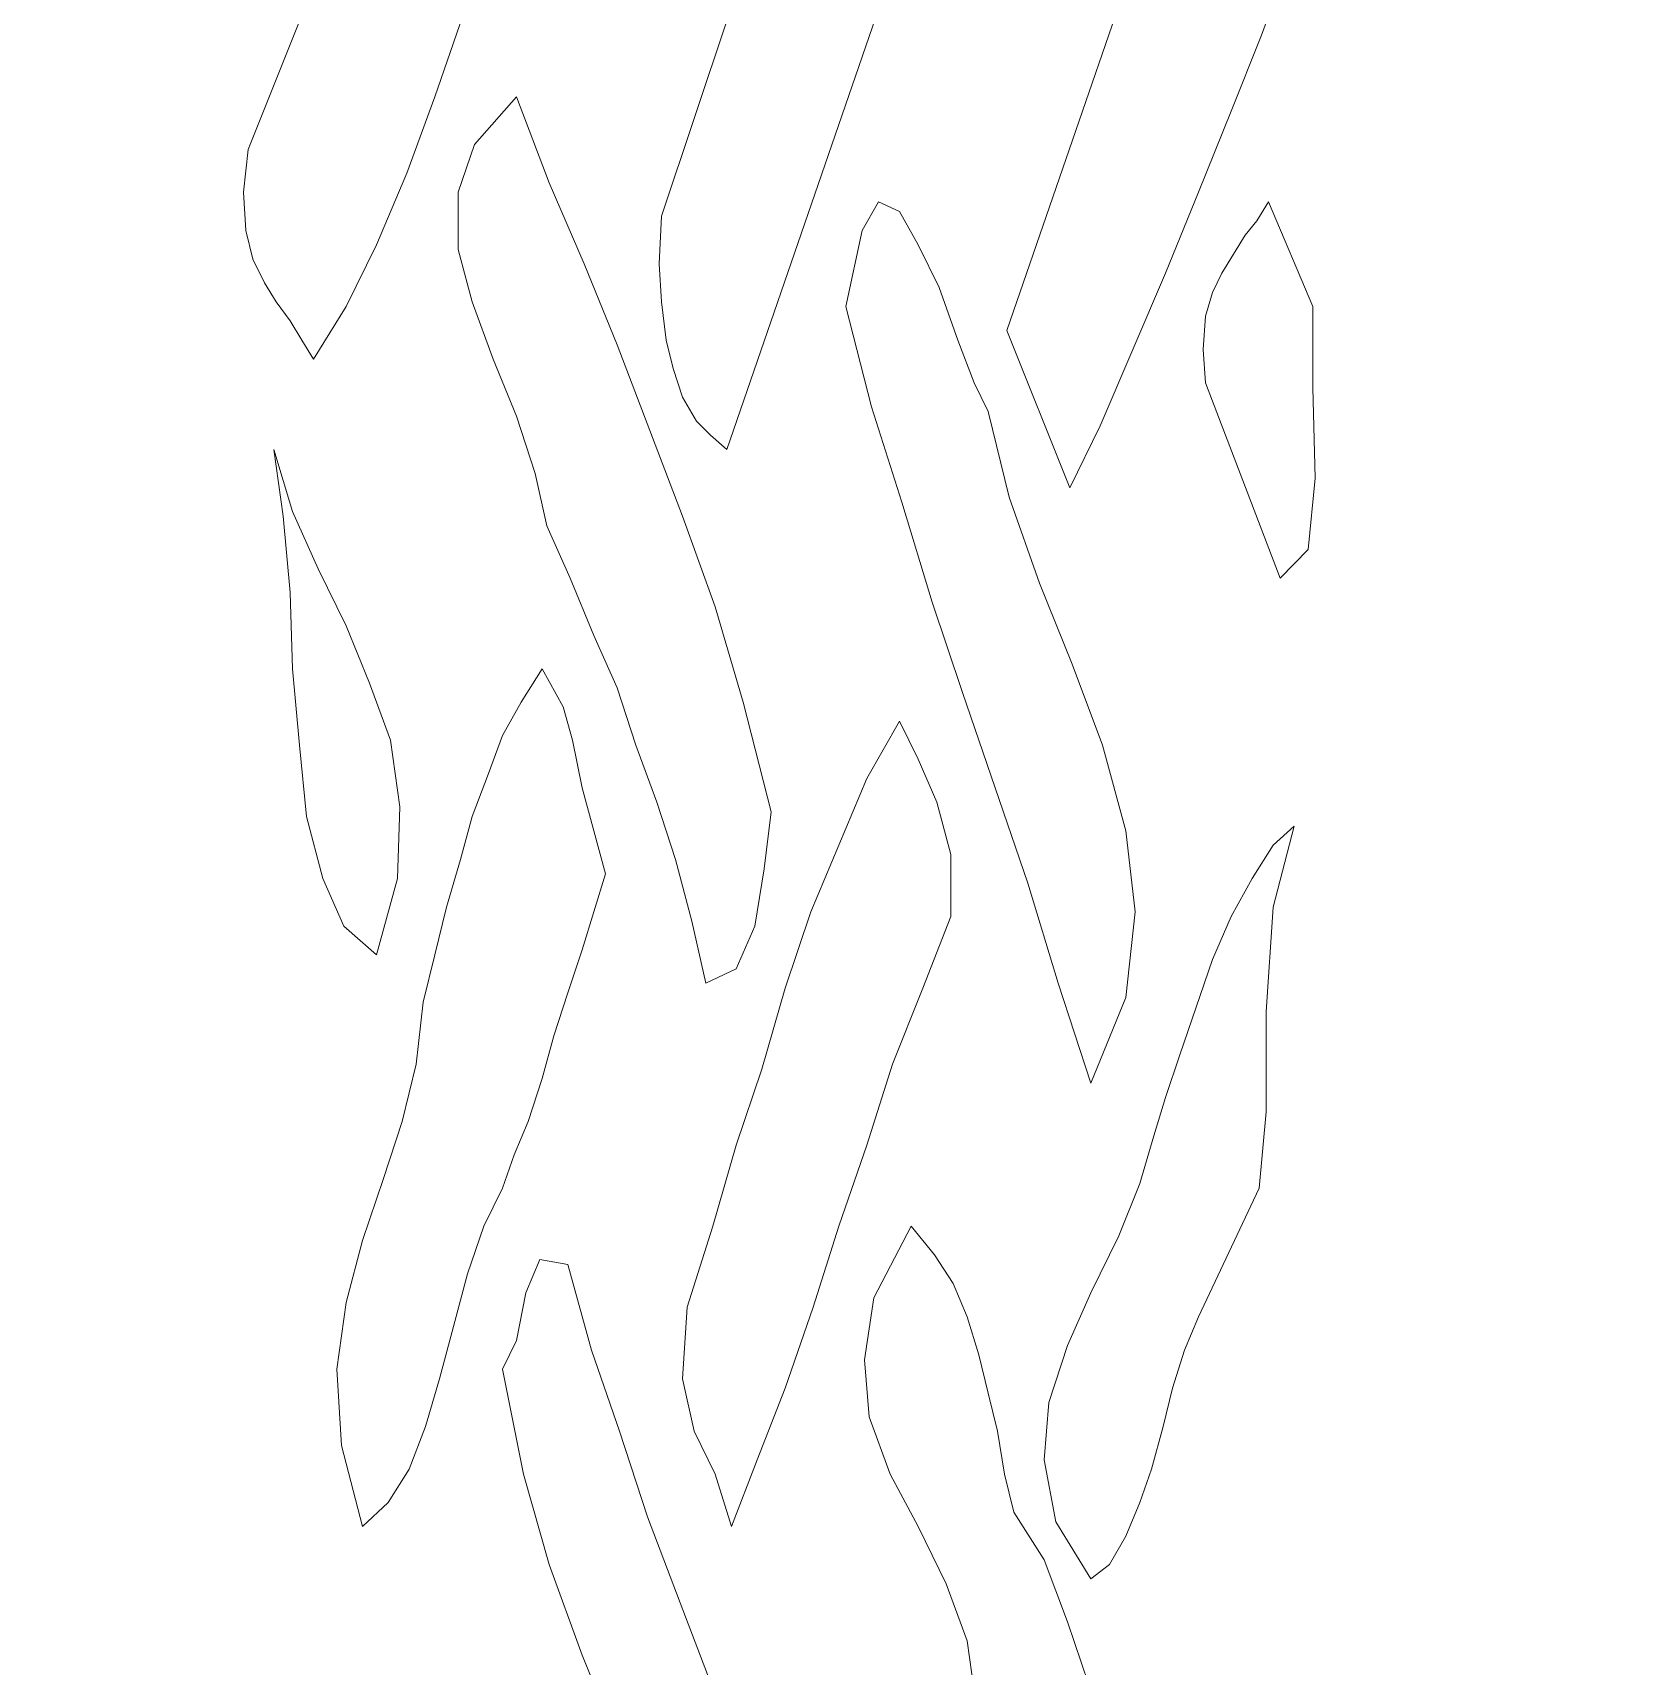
# Model space of a CAD drawing. Header units: millimetres. Extents: x -150 to 150, y -189 to 189.
# Drawn here: x 83.85 to 112.64, y 46.96 to 76.15 of the extents above; entities that cross this region are included whole.
import ezdxf

# ---------------------------------------------------------------- set-up
doc = ezdxf.new("R2010")
doc.units = ezdxf.units.MM
doc.header["$MEASUREMENT"] = 0
doc.layers.add('Camada 1', color=7, linetype='Continuous')

msp = doc.modelspace()

# ---------------------------------------------------------------- linework, layer by layer
at = {"layer": 'Camada 1', "color": 250, "lineweight": 9}
for points, knots in [([(53.6278, 3.4919), (53.6278, 3.4919), (50.9261, 3.4919), (50.9261, 3.4919), (50.9261, 3.4919), (50.9261, 3.4919), (50.9261, 6.4864), (50.9261, 6.4864), (50.9261, 6.4864), (50.9261, 6.4864), (53.6278, 6.4864), (53.6278, 6.4864), (53.6278, 6.4864), (53.6278, 6.4864), (53.6278, 8.1624), (53.6278, 8.1624), (53.6278, 8.1624), (53.6278, 8.1624), (50.9261, 8.1624), (50.9261, 8.1624), (50.9261, 8.1624), (50.9261, 8.1624), (50.9261, 186.8225), (50.9261, 186.8225), (50.9261, 186.8225), (51.0363, 188.156), (51.9595, 188.6226), (52.7767, 188.6917), (52.7767, 188.6917), (68.2669, 188.6917), (115.7098, 188.6935), (144.4746, 188.6935), (144.4746, 188.6935), (144.6859, 188.6597), (146.2137, 188.594), (146.3295, 186.8225), (146.3295, 186.8225), (146.3295, 186.8225), (146.3295, 8.1624), (146.3295, 8.1624), (146.3295, 8.1624), (146.3295, 8.1624), (143.6278, 8.1458), (143.6278, 8.1458), (143.6278, 8.1458), (143.6278, 8.1458), (143.6278, 6.4864), (143.6278, 6.4864), (143.6278, 6.4864), (143.6278, 6.4864), (146.3295, 6.4864), (146.3295, 6.4864), (146.3295, 6.4864), (146.3295, 6.4864), (146.3295, 3.4919), (146.3295, 3.4919), (146.3295, 3.4919), (146.3295, 3.4919), (143.6278, 3.4919), (143.6278, 3.4919), (143.6278, 3.4919), (143.6278, 3.4919), (143.6278, 2.4936), (143.6278, 2.4936), (143.6278, 2.4936), (143.6278, 2.4936), (53.6278, 2.4936), (53.6278, 2.4936), (53.6278, 2.4936), (53.6278, 2.4936), (53.6278, 3.4919), (53.6278, 3.4919)], [0, 0, 0, 0, 0.0526316, 0.0526316, 0.0526316, 0.0526316, 0.1052632, 0.1052632, 0.1052632, 0.1052632, 0.1578947, 0.1578947, 0.1578947, 0.1578947, 0.2105263, 0.2105263, 0.2105263, 0.2105263, 0.2631579, 0.2631579, 0.2631579, 0.2631579, 0.3157895, 0.3157895, 0.3157895, 0.3157895, 0.3684211, 0.3684211, 0.3684211, 0.3684211, 0.4210526, 0.4210526, 0.4210526, 0.4210526, 0.4736842, 0.4736842, 0.4736842, 0.4736842, 0.5263158, 0.5263158, 0.5263158, 0.5263158, 0.5789474, 0.5789474, 0.5789474, 0.5789474, 0.6315789, 0.6315789, 0.6315789, 0.6315789, 0.6842105, 0.6842105, 0.6842105, 0.6842105, 0.7368421, 0.7368421, 0.7368421, 0.7368421, 0.7894737, 0.7894737, 0.7894737, 0.7894737, 0.8421053, 0.8421053, 0.8421053, 0.8421053, 0.8947368, 0.8947368, 0.8947368, 0.8947368, 1, 1, 1, 1]), ([(57.1351, 178.9862), (57.1351, 178.9862), (140.1205, 178.9862), (140.1205, 178.9862), (140.1205, 178.9862), (140.1205, 178.9862), (140.1205, 6.0009), (140.1205, 6.0009), (140.1205, 6.0009), (140.1205, 6.0009), (57.1351, 6.0009), (57.1351, 6.0009), (57.1351, 6.0009), (57.1351, 6.0009), (57.1351, 178.9862), (57.1351, 178.9862)], [0, 0, 0, 0, 0.2, 0.2, 0.2, 0.2, 0.4, 0.4, 0.4, 0.4, 0.6, 0.6, 0.6, 0.6, 1, 1, 1, 1]), ([(90.6612, 81.4697), (90.6612, 81.4697), (87.6998, 74.0638), (87.6998, 74.0638), (87.6998, 74.0638), (87.6998, 74.0638), (87.6164, 73.2976), (87.6164, 73.2976), (87.6164, 73.2976), (87.6164, 73.2976), (87.658, 72.6165), (87.658, 72.6165), (87.658, 72.6165), (87.658, 72.6165), (87.7833, 72.106), (87.7833, 72.106), (87.7833, 72.106), (87.7833, 72.106), (87.9917, 71.6804), (87.9917, 71.6804), (87.9917, 71.6804), (87.9917, 71.6804), (88.2004, 71.34), (88.2004, 71.34), (88.2004, 71.34), (88.2004, 71.34), (88.4507, 70.9994), (88.4507, 70.9994), (88.4507, 70.9994), (88.4507, 70.9994), (88.6591, 70.6588), (88.6591, 70.6588), (88.6591, 70.6588), (88.6591, 70.6588), (88.8678, 70.3184), (88.8678, 70.3184), (88.8678, 70.3184), (88.8678, 70.3184), (89.4517, 71.2547), (89.4517, 71.2547), (89.4517, 71.2547), (89.4517, 71.2547), (89.9939, 72.3614), (89.9939, 72.3614), (89.9939, 72.3614), (89.9939, 72.3614), (90.5362, 73.6382), (90.5362, 73.6382), (90.5362, 73.6382), (90.5362, 73.6382), (91.0366, 75.0004), (91.0366, 75.0004), (91.0366, 75.0004), (91.0366, 75.0004), (91.5372, 76.4475), (91.5372, 76.4475), (91.5372, 76.4475), (91.5372, 76.4475), (92.0377, 77.8946), (92.0377, 77.8946), (92.0377, 77.8946), (92.0377, 77.8946), (92.5382, 79.257), (92.5382, 79.257), (92.5382, 79.257), (92.5382, 79.257), (93.0388, 80.5336), (93.0388, 80.5336), (93.0388, 80.5336), (93.0388, 80.5336), (92.997, 81.8106), (92.997, 81.8106), (92.997, 81.8106), (92.997, 81.8106), (92.7467, 82.8318), (92.7467, 82.8318), (92.7467, 82.8318), (92.7467, 82.8318), (92.4131, 83.513), (92.4131, 83.513), (92.4131, 83.513), (92.4131, 83.513), (91.9959, 83.8536), (91.9959, 83.8536), (91.9959, 83.8536), (91.9959, 83.8536), (91.5372, 83.8536), (91.5372, 83.8536), (91.5372, 83.8536), (91.5372, 83.8536), (91.1619, 83.513), (91.1619, 83.513), (91.1619, 83.513), (91.1619, 83.513), (90.8282, 82.7467), (90.8282, 82.7467), (90.8282, 82.7467), (90.8282, 82.7467), (90.6612, 81.4697), (90.6612, 81.4697)], [0, 0, 0, 0, 0.0384615, 0.0384615, 0.0384615, 0.0384615, 0.0769231, 0.0769231, 0.0769231, 0.0769231, 0.1153846, 0.1153846, 0.1153846, 0.1153846, 0.1538462, 0.1538462, 0.1538462, 0.1538462, 0.1923077, 0.1923077, 0.1923077, 0.1923077, 0.2307692, 0.2307692, 0.2307692, 0.2307692, 0.2692308, 0.2692308, 0.2692308, 0.2692308, 0.3076923, 0.3076923, 0.3076923, 0.3076923, 0.3461538, 0.3461538, 0.3461538, 0.3461538, 0.3846154, 0.3846154, 0.3846154, 0.3846154, 0.4230769, 0.4230769, 0.4230769, 0.4230769, 0.4615385, 0.4615385, 0.4615385, 0.4615385, 0.5, 0.5, 0.5, 0.5, 0.5384615, 0.5384615, 0.5384615, 0.5384615, 0.5769231, 0.5769231, 0.5769231, 0.5769231, 0.6153846, 0.6153846, 0.6153846, 0.6153846, 0.6538462, 0.6538462, 0.6538462, 0.6538462, 0.6923077, 0.6923077, 0.6923077, 0.6923077, 0.7307692, 0.7307692, 0.7307692, 0.7307692, 0.7692308, 0.7692308, 0.7692308, 0.7692308, 0.8076923, 0.8076923, 0.8076923, 0.8076923, 0.8461538, 0.8461538, 0.8461538, 0.8461538, 0.8846154, 0.8846154, 0.8846154, 0.8846154, 0.9230769, 0.9230769, 0.9230769, 0.9230769, 1, 1, 1, 1]), ([(95.0826, 72.8723), (95.0826, 72.8723), (95.0407, 72.0208), (95.0407, 72.0208), (95.0407, 72.0208), (95.0407, 72.0208), (95.0826, 71.34), (95.0826, 71.34), (95.0826, 71.34), (95.0826, 71.34), (95.166, 70.6588), (95.166, 70.6588), (95.166, 70.6588), (95.166, 70.6588), (95.291, 70.148), (95.291, 70.148), (95.291, 70.148), (95.291, 70.148), (95.458, 69.6373), (95.458, 69.6373), (95.458, 69.6373), (95.458, 69.6373), (95.7081, 69.2117), (95.7081, 69.2117), (95.7081, 69.2117), (95.7081, 69.2117), (95.9585, 68.9563), (95.9585, 68.9563), (95.9585, 68.9563), (95.9585, 68.9563), (96.2503, 68.701), (96.2503, 68.701), (96.2503, 68.701), (96.2503, 68.701), (100.0042, 79.597), (100.0042, 79.597), (100.0042, 79.597), (100.0042, 79.597), (99.8791, 80.1079), (99.8791, 80.1079), (99.8791, 80.1079), (99.8791, 80.1079), (99.7122, 80.7887), (99.7122, 80.7887), (99.7122, 80.7887), (99.7122, 80.7887), (99.5037, 81.4697), (99.5037, 81.4697), (99.5037, 81.4697), (99.5037, 81.4697), (99.295, 82.0655), (99.295, 82.0655), (99.295, 82.0655), (99.295, 82.0655), (99.0448, 82.4914), (99.0448, 82.4914), (99.0448, 82.4914), (99.0448, 82.4914), (98.7528, 82.6619), (98.7528, 82.6619), (98.7528, 82.6619), (98.7528, 82.6619), (98.4192, 82.4063), (98.4192, 82.4063), (98.4192, 82.4063), (98.4192, 82.4063), (98.0439, 81.7255), (98.0439, 81.7255), (98.0439, 81.7255), (98.0439, 81.7255), (95.0826, 72.8723), (95.0826, 72.8723)], [0, 0, 0, 0, 0.0526316, 0.0526316, 0.0526316, 0.0526316, 0.1052632, 0.1052632, 0.1052632, 0.1052632, 0.1578947, 0.1578947, 0.1578947, 0.1578947, 0.2105263, 0.2105263, 0.2105263, 0.2105263, 0.2631579, 0.2631579, 0.2631579, 0.2631579, 0.3157895, 0.3157895, 0.3157895, 0.3157895, 0.3684211, 0.3684211, 0.3684211, 0.3684211, 0.4210526, 0.4210526, 0.4210526, 0.4210526, 0.4736842, 0.4736842, 0.4736842, 0.4736842, 0.5263158, 0.5263158, 0.5263158, 0.5263158, 0.5789474, 0.5789474, 0.5789474, 0.5789474, 0.6315789, 0.6315789, 0.6315789, 0.6315789, 0.6842105, 0.6842105, 0.6842105, 0.6842105, 0.7368421, 0.7368421, 0.7368421, 0.7368421, 0.7894737, 0.7894737, 0.7894737, 0.7894737, 0.8421053, 0.8421053, 0.8421053, 0.8421053, 0.8947368, 0.8947368, 0.8947368, 0.8947368, 1, 1, 1, 1]), ([(101.2554, 70.8291), (101.2554, 70.8291), (102.3817, 68.02), (102.3817, 68.02), (102.3817, 68.02), (102.3817, 68.02), (102.9238, 69.1266), (102.9238, 69.1266), (102.9238, 69.1266), (102.9238, 69.1266), (103.5078, 70.4884), (103.5078, 70.4884), (103.5078, 70.4884), (103.5078, 70.4884), (104.0917, 71.8505), (104.0917, 71.8505), (104.0917, 71.8505), (104.0917, 71.8505), (104.6758, 73.2976), (104.6758, 73.2976), (104.6758, 73.2976), (104.6758, 73.2976), (105.2596, 74.7448), (105.2596, 74.7448), (105.2596, 74.7448), (105.2596, 74.7448), (105.802, 76.1069), (105.802, 76.1069), (105.802, 76.1069), (105.802, 76.1069), (106.3024, 77.4687), (106.3024, 77.4687), (106.3024, 77.4687), (106.3024, 77.4687), (106.7196, 78.6606), (106.7196, 78.6606), (106.7196, 78.6606), (106.7196, 78.6606), (106.5526, 79.1718), (106.5526, 79.1718), (106.5526, 79.1718), (106.5526, 79.1718), (106.3858, 79.8526), (106.3858, 79.8526), (106.3858, 79.8526), (106.3858, 79.8526), (106.3024, 80.7037), (106.3024, 80.7037), (106.3024, 80.7037), (106.3024, 80.7037), (106.1774, 81.4697), (106.1774, 81.4697), (106.1774, 81.4697), (106.1774, 81.4697), (106.0104, 82.1505), (106.0104, 82.1505), (106.0104, 82.1505), (106.0104, 82.1505), (105.7603, 82.4914), (105.7603, 82.4914), (105.7603, 82.4914), (105.7603, 82.4914), (105.4682, 82.4063), (105.4682, 82.4063), (105.4682, 82.4063), (105.4682, 82.4063), (105.0094, 81.7255), (105.0094, 81.7255), (105.0094, 81.7255), (105.0094, 81.7255), (101.2554, 70.8291), (101.2554, 70.8291)], [0, 0, 0, 0, 0.0526316, 0.0526316, 0.0526316, 0.0526316, 0.1052632, 0.1052632, 0.1052632, 0.1052632, 0.1578947, 0.1578947, 0.1578947, 0.1578947, 0.2105263, 0.2105263, 0.2105263, 0.2105263, 0.2631579, 0.2631579, 0.2631579, 0.2631579, 0.3157895, 0.3157895, 0.3157895, 0.3157895, 0.3684211, 0.3684211, 0.3684211, 0.3684211, 0.4210526, 0.4210526, 0.4210526, 0.4210526, 0.4736842, 0.4736842, 0.4736842, 0.4736842, 0.5263158, 0.5263158, 0.5263158, 0.5263158, 0.5789474, 0.5789474, 0.5789474, 0.5789474, 0.6315789, 0.6315789, 0.6315789, 0.6315789, 0.6842105, 0.6842105, 0.6842105, 0.6842105, 0.7368421, 0.7368421, 0.7368421, 0.7368421, 0.7894737, 0.7894737, 0.7894737, 0.7894737, 0.8421053, 0.8421053, 0.8421053, 0.8421053, 0.8947368, 0.8947368, 0.8947368, 0.8947368, 1, 1, 1, 1]), ([(93.0388, 67.3389), (93.0388, 67.3389), (93.4558, 66.4028), (93.4558, 66.4028), (93.4558, 66.4028), (93.4558, 66.4028), (93.873, 65.3811), (93.873, 65.3811), (93.873, 65.3811), (93.873, 65.3811), (94.2899, 64.4444), (94.2899, 64.4444), (94.2899, 64.4444), (94.2899, 64.4444), (94.6237, 63.4232), (94.6237, 63.4232), (94.6237, 63.4232), (94.6237, 63.4232), (94.9991, 62.4015), (94.9991, 62.4015), (94.9991, 62.4015), (94.9991, 62.4015), (95.3328, 61.3801), (95.3328, 61.3801), (95.3328, 61.3801), (95.3328, 61.3801), (95.6248, 60.2736), (95.6248, 60.2736), (95.6248, 60.2736), (95.6248, 60.2736), (95.8751, 59.1668), (95.8751, 59.1668), (95.8751, 59.1668), (95.8751, 59.1668), (96.4173, 59.4223), (96.4173, 59.4223), (96.4173, 59.4223), (96.4173, 59.4223), (96.751, 60.1882), (96.751, 60.1882), (96.751, 60.1882), (96.751, 60.1882), (96.9176, 61.2098), (96.9176, 61.2098), (96.9176, 61.2098), (96.9176, 61.2098), (97.0429, 62.2314), (97.0429, 62.2314), (97.0429, 62.2314), (97.0429, 62.2314), (96.5424, 64.1892), (96.5424, 64.1892), (96.5424, 64.1892), (96.5424, 64.1892), (96.0418, 65.8917), (96.0418, 65.8917), (96.0418, 65.8917), (96.0418, 65.8917), (95.458, 67.5092), (95.458, 67.5092), (95.458, 67.5092), (95.458, 67.5092), (94.8741, 69.0414), (94.8741, 69.0414), (94.8741, 69.0414), (94.8741, 69.0414), (94.2899, 70.5735), (94.2899, 70.5735), (94.2899, 70.5735), (94.2899, 70.5735), (93.7061, 72.0208), (93.7061, 72.0208), (93.7061, 72.0208), (93.7061, 72.0208), (93.0804, 73.4679), (93.0804, 73.4679), (93.0804, 73.4679), (93.0804, 73.4679), (92.4966, 75.0004), (92.4966, 75.0004), (92.4966, 75.0004), (92.4966, 75.0004), (91.7457, 74.1489), (91.7457, 74.1489), (91.7457, 74.1489), (91.7457, 74.1489), (91.4537, 73.2976), (91.4537, 73.2976), (91.4537, 73.2976), (91.4537, 73.2976), (91.4537, 72.2763), (91.4537, 72.2763), (91.4537, 72.2763), (91.4537, 72.2763), (91.704, 71.34), (91.704, 71.34), (91.704, 71.34), (91.704, 71.34), (92.0794, 70.3184), (92.0794, 70.3184), (92.0794, 70.3184), (92.0794, 70.3184), (92.4966, 69.2967), (92.4966, 69.2967), (92.4966, 69.2967), (92.4966, 69.2967), (92.8302, 68.2755), (92.8302, 68.2755), (92.8302, 68.2755), (92.8302, 68.2755), (93.0388, 67.3389), (93.0388, 67.3389)], [0, 0, 0, 0, 0.0344828, 0.0344828, 0.0344828, 0.0344828, 0.0689655, 0.0689655, 0.0689655, 0.0689655, 0.1034483, 0.1034483, 0.1034483, 0.1034483, 0.137931, 0.137931, 0.137931, 0.137931, 0.1724138, 0.1724138, 0.1724138, 0.1724138, 0.2068966, 0.2068966, 0.2068966, 0.2068966, 0.2413793, 0.2413793, 0.2413793, 0.2413793, 0.2758621, 0.2758621, 0.2758621, 0.2758621, 0.3103448, 0.3103448, 0.3103448, 0.3103448, 0.3448276, 0.3448276, 0.3448276, 0.3448276, 0.3793103, 0.3793103, 0.3793103, 0.3793103, 0.4137931, 0.4137931, 0.4137931, 0.4137931, 0.4482759, 0.4482759, 0.4482759, 0.4482759, 0.4827586, 0.4827586, 0.4827586, 0.4827586, 0.5172414, 0.5172414, 0.5172414, 0.5172414, 0.5517241, 0.5517241, 0.5517241, 0.5517241, 0.5862069, 0.5862069, 0.5862069, 0.5862069, 0.6206897, 0.6206897, 0.6206897, 0.6206897, 0.6551724, 0.6551724, 0.6551724, 0.6551724, 0.6896552, 0.6896552, 0.6896552, 0.6896552, 0.7241379, 0.7241379, 0.7241379, 0.7241379, 0.7586207, 0.7586207, 0.7586207, 0.7586207, 0.7931034, 0.7931034, 0.7931034, 0.7931034, 0.8275862, 0.8275862, 0.8275862, 0.8275862, 0.862069, 0.862069, 0.862069, 0.862069, 0.8965517, 0.8965517, 0.8965517, 0.8965517, 0.9310345, 0.9310345, 0.9310345, 0.9310345, 1, 1, 1, 1]), ([(98.3775, 71.2547), (98.3775, 71.2547), (98.8363, 69.467), (98.8363, 69.467), (98.8363, 69.467), (98.8363, 69.467), (99.3785, 67.7642), (99.3785, 67.7642), (99.3785, 67.7642), (99.3785, 67.7642), (99.9207, 65.9767), (99.9207, 65.9767), (99.9207, 65.9767), (99.9207, 65.9767), (100.463, 64.3595), (100.463, 64.3595), (100.463, 64.3595), (100.463, 64.3595), (101.0469, 62.6569), (101.0469, 62.6569), (101.0469, 62.6569), (101.0469, 62.6569), (101.6309, 60.9544), (101.6309, 60.9544), (101.6309, 60.9544), (101.6309, 60.9544), (102.1732, 59.1668), (102.1732, 59.1668), (102.1732, 59.1668), (102.1732, 59.1668), (102.7571, 57.3793), (102.7571, 57.3793), (102.7571, 57.3793), (102.7571, 57.3793), (103.3827, 58.9116), (103.3827, 58.9116), (103.3827, 58.9116), (103.3827, 58.9116), (103.5494, 60.4435), (103.5494, 60.4435), (103.5494, 60.4435), (103.5494, 60.4435), (103.3827, 61.8906), (103.3827, 61.8906), (103.3827, 61.8906), (103.3827, 61.8906), (102.9655, 63.4232), (102.9655, 63.4232), (102.9655, 63.4232), (102.9655, 63.4232), (102.4234, 64.8704), (102.4234, 64.8704), (102.4234, 64.8704), (102.4234, 64.8704), (101.8395, 66.3175), (101.8395, 66.3175), (101.8395, 66.3175), (101.8395, 66.3175), (101.2972, 67.8494), (101.2972, 67.8494), (101.2972, 67.8494), (101.2972, 67.8494), (100.9217, 69.382), (100.9217, 69.382), (100.9217, 69.382), (100.9217, 69.382), (100.6716, 69.8925), (100.6716, 69.8925), (100.6716, 69.8925), (100.6716, 69.8925), (100.3796, 70.6588), (100.3796, 70.6588), (100.3796, 70.6588), (100.3796, 70.6588), (100.0459, 71.5951), (100.0459, 71.5951), (100.0459, 71.5951), (100.0459, 71.5951), (99.6705, 72.3614), (99.6705, 72.3614), (99.6705, 72.3614), (99.6705, 72.3614), (99.3367, 72.9574), (99.3367, 72.9574), (99.3367, 72.9574), (99.3367, 72.9574), (98.9614, 73.1277), (98.9614, 73.1277), (98.9614, 73.1277), (98.9614, 73.1277), (98.6694, 72.6165), (98.6694, 72.6165), (98.6694, 72.6165), (98.6694, 72.6165), (98.3775, 71.2547), (98.3775, 71.2547)], [0, 0, 0, 0, 0.04, 0.04, 0.04, 0.04, 0.08, 0.08, 0.08, 0.08, 0.12, 0.12, 0.12, 0.12, 0.16, 0.16, 0.16, 0.16, 0.2, 0.2, 0.2, 0.2, 0.24, 0.24, 0.24, 0.24, 0.28, 0.28, 0.28, 0.28, 0.32, 0.32, 0.32, 0.32, 0.36, 0.36, 0.36, 0.36, 0.4, 0.4, 0.4, 0.4, 0.44, 0.44, 0.44, 0.44, 0.48, 0.48, 0.48, 0.48, 0.52, 0.52, 0.52, 0.52, 0.56, 0.56, 0.56, 0.56, 0.6, 0.6, 0.6, 0.6, 0.64, 0.64, 0.64, 0.64, 0.68, 0.68, 0.68, 0.68, 0.72, 0.72, 0.72, 0.72, 0.76, 0.76, 0.76, 0.76, 0.8, 0.8, 0.8, 0.8, 0.84, 0.84, 0.84, 0.84, 0.88, 0.88, 0.88, 0.88, 0.92, 0.92, 0.92, 0.92, 1, 1, 1, 1]), ([(104.8009, 69.8925), (104.8009, 69.8925), (106.1356, 66.4028), (106.1356, 66.4028), (106.1356, 66.4028), (106.1356, 66.4028), (106.6361, 66.9133), (106.6361, 66.9133), (106.6361, 66.9133), (106.6361, 66.9133), (106.7613, 68.1903), (106.7613, 68.1903), (106.7613, 68.1903), (106.7613, 68.1903), (106.7196, 69.8074), (106.7196, 69.8074), (106.7196, 69.8074), (106.7196, 69.8074), (106.7196, 71.2547), (106.7196, 71.2547), (106.7196, 71.2547), (106.7196, 71.2547), (105.9269, 73.1277), (105.9269, 73.1277), (105.9269, 73.1277), (105.9269, 73.1277), (105.7184, 72.7868), (105.7184, 72.7868), (105.7184, 72.7868), (105.7184, 72.7868), (105.51, 72.5315), (105.51, 72.5315), (105.51, 72.5315), (105.51, 72.5315), (105.3013, 72.1913), (105.3013, 72.1913), (105.3013, 72.1913), (105.3013, 72.1913), (105.0929, 71.8505), (105.0929, 71.8505), (105.0929, 71.8505), (105.0929, 71.8505), (104.926, 71.5099), (104.926, 71.5099), (104.926, 71.5099), (104.926, 71.5099), (104.8009, 71.0846), (104.8009, 71.0846), (104.8009, 71.0846), (104.8009, 71.0846), (104.7592, 70.4884), (104.7592, 70.4884), (104.7592, 70.4884), (104.7592, 70.4884), (104.8009, 69.8925), (104.8009, 69.8925)], [0, 0, 0, 0, 0.0666667, 0.0666667, 0.0666667, 0.0666667, 0.1333333, 0.1333333, 0.1333333, 0.1333333, 0.2, 0.2, 0.2, 0.2, 0.2666667, 0.2666667, 0.2666667, 0.2666667, 0.3333333, 0.3333333, 0.3333333, 0.3333333, 0.4, 0.4, 0.4, 0.4, 0.4666667, 0.4666667, 0.4666667, 0.4666667, 0.5333333, 0.5333333, 0.5333333, 0.5333333, 0.6, 0.6, 0.6, 0.6, 0.6666667, 0.6666667, 0.6666667, 0.6666667, 0.7333333, 0.7333333, 0.7333333, 0.7333333, 0.8, 0.8, 0.8, 0.8, 0.8666667, 0.8666667, 0.8666667, 0.8666667, 1, 1, 1, 1]), ([(89.9939, 59.6775), (89.9939, 59.6775), (90.3692, 61.0393), (90.3692, 61.0393), (90.3692, 61.0393), (90.3692, 61.0393), (90.411, 62.3165), (90.411, 62.3165), (90.411, 62.3165), (90.411, 62.3165), (90.2442, 63.5082), (90.2442, 63.5082), (90.2442, 63.5082), (90.2442, 63.5082), (89.8688, 64.5298), (89.8688, 64.5298), (89.8688, 64.5298), (89.8688, 64.5298), (89.4517, 65.5515), (89.4517, 65.5515), (89.4517, 65.5515), (89.4517, 65.5515), (88.951, 66.5729), (88.951, 66.5729), (88.951, 66.5729), (88.951, 66.5729), (88.4924, 67.5945), (88.4924, 67.5945), (88.4924, 67.5945), (88.4924, 67.5945), (88.1587, 68.701), (88.1587, 68.701), (88.1587, 68.701), (88.1587, 68.701), (88.3254, 67.5092), (88.3254, 67.5092), (88.3254, 67.5092), (88.3254, 67.5092), (88.4507, 66.147), (88.4507, 66.147), (88.4507, 66.147), (88.4507, 66.147), (88.4924, 64.785), (88.4924, 64.785), (88.4924, 64.785), (88.4924, 64.785), (88.6174, 63.4232), (88.6174, 63.4232), (88.6174, 63.4232), (88.6174, 63.4232), (88.7425, 62.1462), (88.7425, 62.1462), (88.7425, 62.1462), (88.7425, 62.1462), (89.0345, 61.0393), (89.0345, 61.0393), (89.0345, 61.0393), (89.0345, 61.0393), (89.4099, 60.1882), (89.4099, 60.1882), (89.4099, 60.1882), (89.4099, 60.1882), (89.9939, 59.6775), (89.9939, 59.6775)], [0, 0, 0, 0, 0.0588235, 0.0588235, 0.0588235, 0.0588235, 0.1176471, 0.1176471, 0.1176471, 0.1176471, 0.1764706, 0.1764706, 0.1764706, 0.1764706, 0.2352941, 0.2352941, 0.2352941, 0.2352941, 0.2941176, 0.2941176, 0.2941176, 0.2941176, 0.3529412, 0.3529412, 0.3529412, 0.3529412, 0.4117647, 0.4117647, 0.4117647, 0.4117647, 0.4705882, 0.4705882, 0.4705882, 0.4705882, 0.5294118, 0.5294118, 0.5294118, 0.5294118, 0.5882353, 0.5882353, 0.5882353, 0.5882353, 0.6470588, 0.6470588, 0.6470588, 0.6470588, 0.7058824, 0.7058824, 0.7058824, 0.7058824, 0.7647059, 0.7647059, 0.7647059, 0.7647059, 0.8235294, 0.8235294, 0.8235294, 0.8235294, 0.8823529, 0.8823529, 0.8823529, 0.8823529, 1, 1, 1, 1]), ([(94.0814, 61.1248), (94.0814, 61.1248), (93.6645, 62.6569), (93.6645, 62.6569), (93.6645, 62.6569), (93.6645, 62.6569), (93.4975, 63.5082), (93.4975, 63.5082), (93.4975, 63.5082), (93.4975, 63.5082), (93.3306, 64.1042), (93.3306, 64.1042), (93.3306, 64.1042), (93.3306, 64.1042), (92.9553, 64.785), (92.9553, 64.785), (92.9553, 64.785), (92.9553, 64.785), (92.58, 64.1892), (92.58, 64.1892), (92.58, 64.1892), (92.58, 64.1892), (92.2463, 63.5937), (92.2463, 63.5937), (92.2463, 63.5937), (92.2463, 63.5937), (91.9959, 62.9124), (91.9959, 62.9124), (91.9959, 62.9124), (91.9959, 62.9124), (91.704, 62.1462), (91.704, 62.1462), (91.704, 62.1462), (91.704, 62.1462), (91.4955, 61.3801), (91.4955, 61.3801), (91.4955, 61.3801), (91.4955, 61.3801), (91.2454, 60.5288), (91.2454, 60.5288), (91.2454, 60.5288), (91.2454, 60.5288), (91.0366, 59.6775), (91.0366, 59.6775), (91.0366, 59.6775), (91.0366, 59.6775), (90.8282, 58.8264), (90.8282, 58.8264), (90.8282, 58.8264), (90.8282, 58.8264), (90.8282, 58.8264), (90.8282, 58.8264), (90.8282, 58.8264), (90.8282, 58.8264), (90.7029, 57.7195), (90.7029, 57.7195), (90.7029, 57.7195), (90.7029, 57.7195), (90.4527, 56.6983), (90.4527, 56.6983), (90.4527, 56.6983), (90.4527, 56.6983), (90.119, 55.6766), (90.119, 55.6766), (90.119, 55.6766), (90.119, 55.6766), (89.7437, 54.57), (89.7437, 54.57), (89.7437, 54.57), (89.7437, 54.57), (89.4517, 53.4633), (89.4517, 53.4633), (89.4517, 53.4633), (89.4517, 53.4633), (89.2847, 52.2716), (89.2847, 52.2716), (89.2847, 52.2716), (89.2847, 52.2716), (89.3682, 50.9093), (89.3682, 50.9093), (89.3682, 50.9093), (89.3682, 50.9093), (89.7437, 49.4622), (89.7437, 49.4622), (89.7437, 49.4622), (89.7437, 49.4622), (90.2025, 49.8881), (90.2025, 49.8881), (90.2025, 49.8881), (90.2025, 49.8881), (90.5779, 50.4839), (90.5779, 50.4839), (90.5779, 50.4839), (90.5779, 50.4839), (90.8698, 51.2499), (90.8698, 51.2499), (90.8698, 51.2499), (90.8698, 51.2499), (91.1201, 52.1015), (91.1201, 52.1015), (91.1201, 52.1015), (91.1201, 52.1015), (91.3702, 53.0376), (91.3702, 53.0376), (91.3702, 53.0376), (91.3702, 53.0376), (91.6205, 53.9742), (91.6205, 53.9742), (91.6205, 53.9742), (91.6205, 53.9742), (91.9127, 54.8255), (91.9127, 54.8255), (91.9127, 54.8255), (91.9127, 54.8255), (92.2463, 55.5063), (92.2463, 55.5063), (92.2463, 55.5063), (92.2463, 55.5063), (92.4549, 56.1023), (92.4549, 56.1023), (92.4549, 56.1023), (92.4549, 56.1023), (92.705, 56.6983), (92.705, 56.6983), (92.705, 56.6983), (92.705, 56.6983), (92.9553, 57.4643), (92.9553, 57.4643), (92.9553, 57.4643), (92.9553, 57.4643), (93.1639, 58.2306), (93.1639, 58.2306), (93.1639, 58.2306), (93.1639, 58.2306), (93.4141, 58.9962), (93.4141, 58.9962), (93.4141, 58.9962), (93.4141, 58.9962), (93.6645, 59.7625), (93.6645, 59.7625), (93.6645, 59.7625), (93.6645, 59.7625), (93.873, 60.4435), (93.873, 60.4435), (93.873, 60.4435), (93.873, 60.4435), (94.0814, 61.1248), (94.0814, 61.1248)], [0, 0, 0, 0, 0.0263158, 0.0263158, 0.0263158, 0.0263158, 0.0526316, 0.0526316, 0.0526316, 0.0526316, 0.0789474, 0.0789474, 0.0789474, 0.0789474, 0.1052632, 0.1052632, 0.1052632, 0.1052632, 0.1315789, 0.1315789, 0.1315789, 0.1315789, 0.1578947, 0.1578947, 0.1578947, 0.1578947, 0.1842105, 0.1842105, 0.1842105, 0.1842105, 0.2105263, 0.2105263, 0.2105263, 0.2105263, 0.2368421, 0.2368421, 0.2368421, 0.2368421, 0.2631579, 0.2631579, 0.2631579, 0.2631579, 0.2894737, 0.2894737, 0.2894737, 0.2894737, 0.3157895, 0.3157895, 0.3157895, 0.3157895, 0.3421053, 0.3421053, 0.3421053, 0.3421053, 0.3684211, 0.3684211, 0.3684211, 0.3684211, 0.3947368, 0.3947368, 0.3947368, 0.3947368, 0.4210526, 0.4210526, 0.4210526, 0.4210526, 0.4473684, 0.4473684, 0.4473684, 0.4473684, 0.4736842, 0.4736842, 0.4736842, 0.4736842, 0.5, 0.5, 0.5, 0.5, 0.5263158, 0.5263158, 0.5263158, 0.5263158, 0.5526316, 0.5526316, 0.5526316, 0.5526316, 0.5789474, 0.5789474, 0.5789474, 0.5789474, 0.6052632, 0.6052632, 0.6052632, 0.6052632, 0.6315789, 0.6315789, 0.6315789, 0.6315789, 0.6578947, 0.6578947, 0.6578947, 0.6578947, 0.6842105, 0.6842105, 0.6842105, 0.6842105, 0.7105263, 0.7105263, 0.7105263, 0.7105263, 0.7368421, 0.7368421, 0.7368421, 0.7368421, 0.7631579, 0.7631579, 0.7631579, 0.7631579, 0.7894737, 0.7894737, 0.7894737, 0.7894737, 0.8157895, 0.8157895, 0.8157895, 0.8157895, 0.8421053, 0.8421053, 0.8421053, 0.8421053, 0.8684211, 0.8684211, 0.8684211, 0.8684211, 0.8947368, 0.8947368, 0.8947368, 0.8947368, 0.9210526, 0.9210526, 0.9210526, 0.9210526, 0.9473684, 0.9473684, 0.9473684, 0.9473684, 1, 1, 1, 1]), ([(95.5414, 53.3782), (95.5414, 53.3782), (95.458, 52.1015), (95.458, 52.1015), (95.458, 52.1015), (95.458, 52.1015), (95.6664, 51.1651), (95.6664, 51.1651), (95.6664, 51.1651), (95.6664, 51.1651), (96.0418, 50.3986), (96.0418, 50.3986), (96.0418, 50.3986), (96.0418, 50.3986), (96.3338, 49.4622), (96.3338, 49.4622), (96.3338, 49.4622), (96.3338, 49.4622), (96.7926, 50.6542), (96.7926, 50.6542), (96.7926, 50.6542), (96.7926, 50.6542), (97.2932, 51.9312), (97.2932, 51.9312), (97.2932, 51.9312), (97.2932, 51.9312), (97.7938, 53.3782), (97.7938, 53.3782), (97.7938, 53.3782), (97.7938, 53.3782), (98.2525, 54.8255), (98.2525, 54.8255), (98.2525, 54.8255), (98.2525, 54.8255), (98.7528, 56.2724), (98.7528, 56.2724), (98.7528, 56.2724), (98.7528, 56.2724), (99.2118, 57.7195), (99.2118, 57.7195), (99.2118, 57.7195), (99.2118, 57.7195), (99.7539, 59.0815), (99.7539, 59.0815), (99.7539, 59.0815), (99.7539, 59.0815), (100.2544, 60.3585), (100.2544, 60.3585), (100.2544, 60.3585), (100.2544, 60.3585), (100.2544, 61.4652), (100.2544, 61.4652), (100.2544, 61.4652), (100.2544, 61.4652), (100.0042, 62.4015), (100.0042, 62.4015), (100.0042, 62.4015), (100.0042, 62.4015), (99.6705, 63.1676), (99.6705, 63.1676), (99.6705, 63.1676), (99.6705, 63.1676), (99.3367, 63.8486), (99.3367, 63.8486), (99.3367, 63.8486), (99.3367, 63.8486), (98.7528, 62.8272), (98.7528, 62.8272), (98.7528, 62.8272), (98.7528, 62.8272), (98.2525, 61.6357), (98.2525, 61.6357), (98.2525, 61.6357), (98.2525, 61.6357), (97.752, 60.4435), (97.752, 60.4435), (97.752, 60.4435), (97.752, 60.4435), (97.2932, 59.0815), (97.2932, 59.0815), (97.2932, 59.0815), (97.2932, 59.0815), (96.8761, 57.6344), (96.8761, 57.6344), (96.8761, 57.6344), (96.8761, 57.6344), (96.4173, 56.2724), (96.4173, 56.2724), (96.4173, 56.2724), (96.4173, 56.2724), (96.0001, 54.8255), (96.0001, 54.8255), (96.0001, 54.8255), (96.0001, 54.8255), (95.5414, 53.3782), (95.5414, 53.3782)], [0, 0, 0, 0, 0.04, 0.04, 0.04, 0.04, 0.08, 0.08, 0.08, 0.08, 0.12, 0.12, 0.12, 0.12, 0.16, 0.16, 0.16, 0.16, 0.2, 0.2, 0.2, 0.2, 0.24, 0.24, 0.24, 0.24, 0.28, 0.28, 0.28, 0.28, 0.32, 0.32, 0.32, 0.32, 0.36, 0.36, 0.36, 0.36, 0.4, 0.4, 0.4, 0.4, 0.44, 0.44, 0.44, 0.44, 0.48, 0.48, 0.48, 0.48, 0.52, 0.52, 0.52, 0.52, 0.56, 0.56, 0.56, 0.56, 0.6, 0.6, 0.6, 0.6, 0.64, 0.64, 0.64, 0.64, 0.68, 0.68, 0.68, 0.68, 0.72, 0.72, 0.72, 0.72, 0.76, 0.76, 0.76, 0.76, 0.8, 0.8, 0.8, 0.8, 0.84, 0.84, 0.84, 0.84, 0.88, 0.88, 0.88, 0.88, 0.92, 0.92, 0.92, 0.92, 1, 1, 1, 1]), ([(103.8831, 56.4425), (103.8831, 56.4425), (103.6329, 55.5912), (103.6329, 55.5912), (103.6329, 55.5912), (103.6329, 55.5912), (103.2576, 54.655), (103.2576, 54.655), (103.2576, 54.655), (103.2576, 54.655), (102.7571, 53.6336), (102.7571, 53.6336), (102.7571, 53.6336), (102.7571, 53.6336), (102.3398, 52.6974), (102.3398, 52.6974), (102.3398, 52.6974), (102.3398, 52.6974), (102.0062, 51.6756), (102.0062, 51.6756), (102.0062, 51.6756), (102.0062, 51.6756), (101.9228, 50.6542), (101.9228, 50.6542), (101.9228, 50.6542), (101.9228, 50.6542), (102.1314, 49.5473), (102.1314, 49.5473), (102.1314, 49.5473), (102.1314, 49.5473), (102.7571, 48.5261), (102.7571, 48.5261), (102.7571, 48.5261), (102.7571, 48.5261), (103.0908, 48.7812), (103.0908, 48.7812), (103.0908, 48.7812), (103.0908, 48.7812), (103.3827, 49.2919), (103.3827, 49.2919), (103.3827, 49.2919), (103.3827, 49.2919), (103.6329, 49.8881), (103.6329, 49.8881), (103.6329, 49.8881), (103.6329, 49.8881), (103.8415, 50.4839), (103.8415, 50.4839), (103.8415, 50.4839), (103.8415, 50.4839), (104.0501, 51.2499), (104.0501, 51.2499), (104.0501, 51.2499), (104.0501, 51.2499), (104.2168, 51.9312), (104.2168, 51.9312), (104.2168, 51.9312), (104.2168, 51.9312), (104.4254, 52.612), (104.4254, 52.612), (104.4254, 52.612), (104.4254, 52.612), (104.6758, 53.2079), (104.6758, 53.2079), (104.6758, 53.2079), (104.6758, 53.2079), (105.7603, 55.5063), (105.7603, 55.5063), (105.7603, 55.5063), (105.7603, 55.5063), (105.7603, 55.5063), (105.7603, 55.5063), (105.7603, 55.5063), (105.7603, 55.5063), (105.8853, 56.8688), (105.8853, 56.8688), (105.8853, 56.8688), (105.8853, 56.8688), (105.8853, 58.656), (105.8853, 58.656), (105.8853, 58.656), (105.8853, 58.656), (106.0104, 60.5288), (106.0104, 60.5288), (106.0104, 60.5288), (106.0104, 60.5288), (106.3858, 61.9759), (106.3858, 61.9759), (106.3858, 61.9759), (106.3858, 61.9759), (106.0104, 61.6357), (106.0104, 61.6357), (106.0104, 61.6357), (106.0104, 61.6357), (105.635, 61.0393), (105.635, 61.0393), (105.635, 61.0393), (105.635, 61.0393), (105.2596, 60.3585), (105.2596, 60.3585), (105.2596, 60.3585), (105.2596, 60.3585), (104.926, 59.5926), (104.926, 59.5926), (104.926, 59.5926), (104.926, 59.5926), (104.6339, 58.7413), (104.6339, 58.7413), (104.6339, 58.7413), (104.6339, 58.7413), (104.3421, 57.89), (104.3421, 57.89), (104.3421, 57.89), (104.3421, 57.89), (104.0917, 57.1235), (104.0917, 57.1235), (104.0917, 57.1235), (104.0917, 57.1235), (103.8831, 56.4425), (103.8831, 56.4425)], [0, 0, 0, 0, 0.0322581, 0.0322581, 0.0322581, 0.0322581, 0.0645161, 0.0645161, 0.0645161, 0.0645161, 0.0967742, 0.0967742, 0.0967742, 0.0967742, 0.1290323, 0.1290323, 0.1290323, 0.1290323, 0.1612903, 0.1612903, 0.1612903, 0.1612903, 0.1935484, 0.1935484, 0.1935484, 0.1935484, 0.2258065, 0.2258065, 0.2258065, 0.2258065, 0.2580645, 0.2580645, 0.2580645, 0.2580645, 0.2903226, 0.2903226, 0.2903226, 0.2903226, 0.3225806, 0.3225806, 0.3225806, 0.3225806, 0.3548387, 0.3548387, 0.3548387, 0.3548387, 0.3870968, 0.3870968, 0.3870968, 0.3870968, 0.4193548, 0.4193548, 0.4193548, 0.4193548, 0.4516129, 0.4516129, 0.4516129, 0.4516129, 0.483871, 0.483871, 0.483871, 0.483871, 0.516129, 0.516129, 0.516129, 0.516129, 0.5483871, 0.5483871, 0.5483871, 0.5483871, 0.5806452, 0.5806452, 0.5806452, 0.5806452, 0.6129032, 0.6129032, 0.6129032, 0.6129032, 0.6451613, 0.6451613, 0.6451613, 0.6451613, 0.6774194, 0.6774194, 0.6774194, 0.6774194, 0.7096774, 0.7096774, 0.7096774, 0.7096774, 0.7419355, 0.7419355, 0.7419355, 0.7419355, 0.7741935, 0.7741935, 0.7741935, 0.7741935, 0.8064516, 0.8064516, 0.8064516, 0.8064516, 0.8387097, 0.8387097, 0.8387097, 0.8387097, 0.8709677, 0.8709677, 0.8709677, 0.8709677, 0.9032258, 0.9032258, 0.9032258, 0.9032258, 0.9354839, 0.9354839, 0.9354839, 0.9354839, 1, 1, 1, 1]), ([(100.7133, 46.2275), (100.7133, 46.2275), (101.1721, 45.0357), (101.1721, 45.0357), (101.1721, 45.0357), (101.1721, 45.0357), (101.5891, 43.8442), (101.5891, 43.8442), (101.5891, 43.8442), (101.5891, 43.8442), (101.9646, 42.6523), (101.9646, 42.6523), (101.9646, 42.6523), (101.9646, 42.6523), (102.3398, 41.4606), (102.3398, 41.4606), (102.3398, 41.4606), (102.3398, 41.4606), (102.6736, 40.2686), (102.6736, 40.2686), (102.6736, 40.2686), (102.6736, 40.2686), (103.0073, 38.9919), (103.0073, 38.9919), (103.0073, 38.9919), (103.0073, 38.9919), (103.3409, 37.7999), (103.3409, 37.7999), (103.3409, 37.7999), (103.3409, 37.7999), (103.6329, 36.5234), (103.6329, 36.5234), (103.6329, 36.5234), (103.6329, 36.5234), (103.9249, 36.6082), (103.9249, 36.6082), (103.9249, 36.6082), (103.9249, 36.6082), (104.1752, 36.8636), (104.1752, 36.8636), (104.1752, 36.8636), (104.1752, 36.8636), (104.3838, 37.2044), (104.3838, 37.2044), (104.3838, 37.2044), (104.3838, 37.2044), (104.5504, 37.63), (104.5504, 37.63), (104.5504, 37.63), (104.5504, 37.63), (104.6758, 38.2256), (104.6758, 38.2256), (104.6758, 38.2256), (104.6758, 38.2256), (104.7174, 38.8216), (104.7174, 38.8216), (104.7174, 38.8216), (104.7174, 38.8216), (104.6758, 39.5026), (104.6758, 39.5026), (104.6758, 39.5026), (104.6758, 39.5026), (104.5504, 40.1836), (104.5504, 40.1836), (104.5504, 40.1836), (104.5504, 40.1836), (104.0917, 41.4606), (104.0917, 41.4606), (104.0917, 41.4606), (104.0917, 41.4606), (103.7165, 42.7373), (103.7165, 42.7373), (103.7165, 42.7373), (103.7165, 42.7373), (103.3409, 44.0994), (103.3409, 44.0994), (103.3409, 44.0994), (103.3409, 44.0994), (103.049, 45.3766), (103.049, 45.3766), (103.049, 45.3766), (103.049, 45.3766), (102.7154, 46.6531), (102.7154, 46.6531), (102.7154, 46.6531), (102.7154, 46.6531), (102.3398, 47.7598), (102.3398, 47.7598), (102.3398, 47.7598), (102.3398, 47.7598), (101.9228, 48.8663), (101.9228, 48.8663), (101.9228, 48.8663), (101.9228, 48.8663), (101.3806, 49.7176), (101.3806, 49.7176), (101.3806, 49.7176), (101.3806, 49.7176), (101.2138, 50.3986), (101.2138, 50.3986), (101.2138, 50.3986), (101.2138, 50.3986), (101.0887, 51.1651), (101.0887, 51.1651), (101.0887, 51.1651), (101.0887, 51.1651), (100.9217, 51.8461), (100.9217, 51.8461), (100.9217, 51.8461), (100.9217, 51.8461), (100.755, 52.5269), (100.755, 52.5269), (100.755, 52.5269), (100.755, 52.5269), (100.5465, 53.2079), (100.5465, 53.2079), (100.5465, 53.2079), (100.5465, 53.2079), (100.296, 53.8039), (100.296, 53.8039), (100.296, 53.8039), (100.296, 53.8039), (99.9624, 54.3144), (99.9624, 54.3144), (99.9624, 54.3144), (99.9624, 54.3144), (99.5455, 54.8255), (99.5455, 54.8255), (99.5455, 54.8255), (99.5455, 54.8255), (98.8781, 53.5481), (98.8781, 53.5481), (98.8781, 53.5481), (98.8781, 53.5481), (98.7111, 52.4417), (98.7111, 52.4417), (98.7111, 52.4417), (98.7111, 52.4417), (98.7947, 51.4204), (98.7947, 51.4204), (98.7947, 51.4204), (98.7947, 51.4204), (99.17, 50.3986), (99.17, 50.3986), (99.17, 50.3986), (99.17, 50.3986), (99.6705, 49.4622), (99.6705, 49.4622), (99.6705, 49.4622), (99.6705, 49.4622), (100.171, 48.4406), (100.171, 48.4406), (100.171, 48.4406), (100.171, 48.4406), (100.5465, 47.4192), (100.5465, 47.4192), (100.5465, 47.4192), (100.5465, 47.4192), (100.7133, 46.2275), (100.7133, 46.2275)], [0, 0, 0, 0, 0.0243902, 0.0243902, 0.0243902, 0.0243902, 0.0487805, 0.0487805, 0.0487805, 0.0487805, 0.0731707, 0.0731707, 0.0731707, 0.0731707, 0.097561, 0.097561, 0.097561, 0.097561, 0.1219512, 0.1219512, 0.1219512, 0.1219512, 0.1463415, 0.1463415, 0.1463415, 0.1463415, 0.1707317, 0.1707317, 0.1707317, 0.1707317, 0.195122, 0.195122, 0.195122, 0.195122, 0.2195122, 0.2195122, 0.2195122, 0.2195122, 0.2439024, 0.2439024, 0.2439024, 0.2439024, 0.2682927, 0.2682927, 0.2682927, 0.2682927, 0.2926829, 0.2926829, 0.2926829, 0.2926829, 0.3170732, 0.3170732, 0.3170732, 0.3170732, 0.3414634, 0.3414634, 0.3414634, 0.3414634, 0.3658537, 0.3658537, 0.3658537, 0.3658537, 0.3902439, 0.3902439, 0.3902439, 0.3902439, 0.4146341, 0.4146341, 0.4146341, 0.4146341, 0.4390244, 0.4390244, 0.4390244, 0.4390244, 0.4634146, 0.4634146, 0.4634146, 0.4634146, 0.4878049, 0.4878049, 0.4878049, 0.4878049, 0.5121951, 0.5121951, 0.5121951, 0.5121951, 0.5365854, 0.5365854, 0.5365854, 0.5365854, 0.5609756, 0.5609756, 0.5609756, 0.5609756, 0.5853659, 0.5853659, 0.5853659, 0.5853659, 0.6097561, 0.6097561, 0.6097561, 0.6097561, 0.6341463, 0.6341463, 0.6341463, 0.6341463, 0.6585366, 0.6585366, 0.6585366, 0.6585366, 0.6829268, 0.6829268, 0.6829268, 0.6829268, 0.7073171, 0.7073171, 0.7073171, 0.7073171, 0.7317073, 0.7317073, 0.7317073, 0.7317073, 0.7560976, 0.7560976, 0.7560976, 0.7560976, 0.7804878, 0.7804878, 0.7804878, 0.7804878, 0.804878, 0.804878, 0.804878, 0.804878, 0.8292683, 0.8292683, 0.8292683, 0.8292683, 0.8536585, 0.8536585, 0.8536585, 0.8536585, 0.8780488, 0.8780488, 0.8780488, 0.8780488, 0.902439, 0.902439, 0.902439, 0.902439, 0.9268293, 0.9268293, 0.9268293, 0.9268293, 0.9512195, 0.9512195, 0.9512195, 0.9512195, 1, 1, 1, 1]), ([(92.2463, 52.2716), (92.2463, 52.2716), (92.6216, 50.3986), (92.6216, 50.3986), (92.6216, 50.3986), (92.6216, 50.3986), (93.0804, 48.7812), (93.0804, 48.7812), (93.0804, 48.7812), (93.0804, 48.7812), (93.6645, 47.1641), (93.6645, 47.1641), (93.6645, 47.1641), (93.6645, 47.1641), (94.2899, 45.6317), (94.2899, 45.6317), (94.2899, 45.6317), (94.2899, 45.6317), (94.9156, 44.0994), (94.9156, 44.0994), (94.9156, 44.0994), (94.9156, 44.0994), (95.4998, 42.5675), (95.4998, 42.5675), (95.4998, 42.5675), (95.4998, 42.5675), (96.0418, 40.9499), (96.0418, 40.9499), (96.0418, 40.9499), (96.0418, 40.9499), (96.459, 39.2474), (96.459, 39.2474), (96.459, 39.2474), (96.459, 39.2474), (96.6675, 39.1622), (96.6675, 39.1622), (96.6675, 39.1622), (96.6675, 39.1622), (96.8761, 39.3323), (96.8761, 39.3323), (96.8761, 39.3323), (96.8761, 39.3323), (97.0429, 39.5874), (97.0429, 39.5874), (97.0429, 39.5874), (97.0429, 39.5874), (97.2098, 39.9282), (97.2098, 39.9282), (97.2098, 39.9282), (97.2098, 39.9282), (97.3766, 40.3539), (97.3766, 40.3539), (97.3766, 40.3539), (97.3766, 40.3539), (97.5017, 40.7794), (97.5017, 40.7794), (97.5017, 40.7794), (97.5017, 40.7794), (97.6268, 41.2052), (97.6268, 41.2052), (97.6268, 41.2052), (97.6268, 41.2052), (97.7103, 41.5454), (97.7103, 41.5454), (97.7103, 41.5454), (97.7103, 41.5454), (97.1681, 43.2483), (97.1681, 43.2483), (97.1681, 43.2483), (97.1681, 43.2483), (96.584, 44.9507), (96.584, 44.9507), (96.584, 44.9507), (96.584, 44.9507), (96.0001, 46.5681), (96.0001, 46.5681), (96.0001, 46.5681), (96.0001, 46.5681), (95.4163, 48.1004), (95.4163, 48.1004), (95.4163, 48.1004), (95.4163, 48.1004), (94.8323, 49.6325), (94.8323, 49.6325), (94.8323, 49.6325), (94.8323, 49.6325), (94.3318, 51.1651), (94.3318, 51.1651), (94.3318, 51.1651), (94.3318, 51.1651), (93.8312, 52.612), (93.8312, 52.612), (93.8312, 52.612), (93.8312, 52.612), (93.4141, 54.1443), (93.4141, 54.1443), (93.4141, 54.1443), (93.4141, 54.1443), (92.9137, 54.2291), (92.9137, 54.2291), (92.9137, 54.2291), (92.9137, 54.2291), (92.6632, 53.6336), (92.6632, 53.6336), (92.6632, 53.6336), (92.6632, 53.6336), (92.4966, 52.7825), (92.4966, 52.7825), (92.4966, 52.7825), (92.4966, 52.7825), (92.2463, 52.2716), (92.2463, 52.2716)], [0, 0, 0, 0, 0.0344828, 0.0344828, 0.0344828, 0.0344828, 0.0689655, 0.0689655, 0.0689655, 0.0689655, 0.1034483, 0.1034483, 0.1034483, 0.1034483, 0.137931, 0.137931, 0.137931, 0.137931, 0.1724138, 0.1724138, 0.1724138, 0.1724138, 0.2068966, 0.2068966, 0.2068966, 0.2068966, 0.2413793, 0.2413793, 0.2413793, 0.2413793, 0.2758621, 0.2758621, 0.2758621, 0.2758621, 0.3103448, 0.3103448, 0.3103448, 0.3103448, 0.3448276, 0.3448276, 0.3448276, 0.3448276, 0.3793103, 0.3793103, 0.3793103, 0.3793103, 0.4137931, 0.4137931, 0.4137931, 0.4137931, 0.4482759, 0.4482759, 0.4482759, 0.4482759, 0.4827586, 0.4827586, 0.4827586, 0.4827586, 0.5172414, 0.5172414, 0.5172414, 0.5172414, 0.5517241, 0.5517241, 0.5517241, 0.5517241, 0.5862069, 0.5862069, 0.5862069, 0.5862069, 0.6206897, 0.6206897, 0.6206897, 0.6206897, 0.6551724, 0.6551724, 0.6551724, 0.6551724, 0.6896552, 0.6896552, 0.6896552, 0.6896552, 0.7241379, 0.7241379, 0.7241379, 0.7241379, 0.7586207, 0.7586207, 0.7586207, 0.7586207, 0.7931034, 0.7931034, 0.7931034, 0.7931034, 0.8275862, 0.8275862, 0.8275862, 0.8275862, 0.862069, 0.862069, 0.862069, 0.862069, 0.8965517, 0.8965517, 0.8965517, 0.8965517, 0.9310345, 0.9310345, 0.9310345, 0.9310345, 1, 1, 1, 1])]:
    msp.add_open_spline(points, degree=3, knots=knots, dxfattribs=at)

doc.saveas('drawing.dxf')
